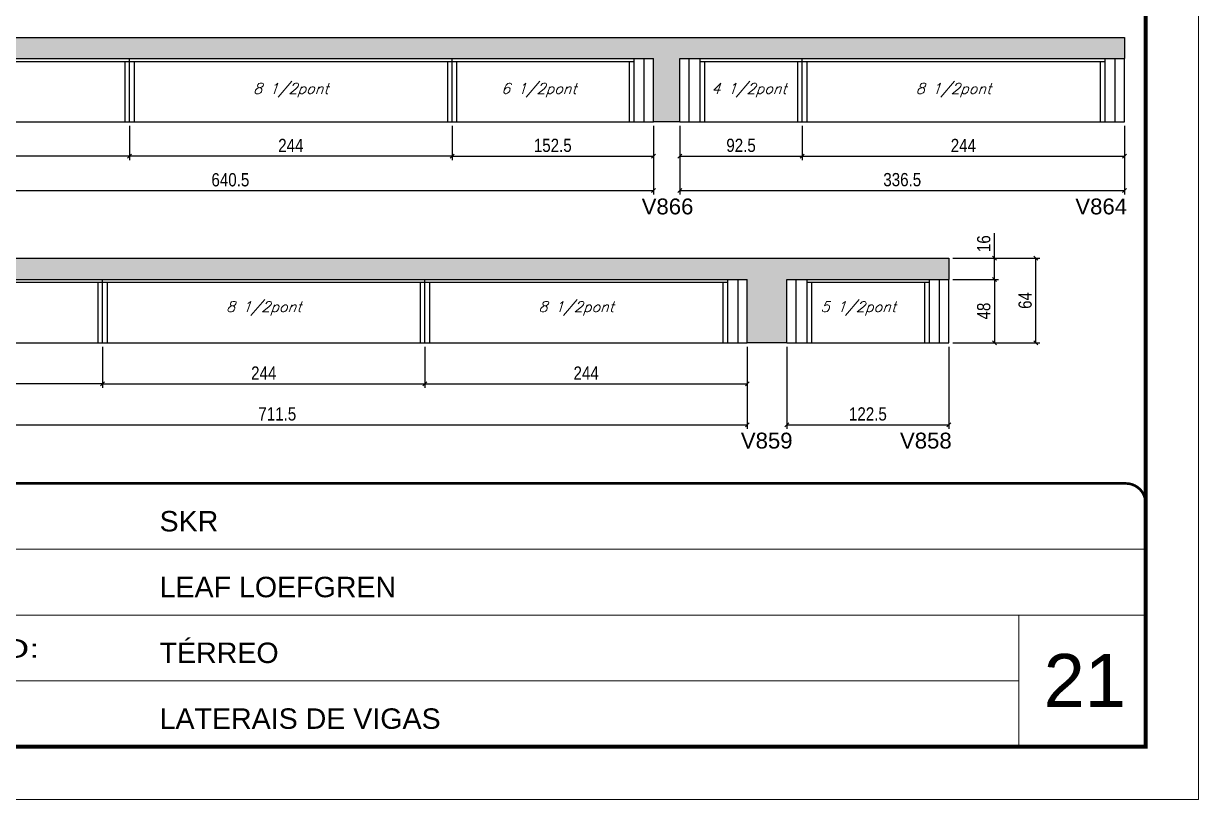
# Model space of a CAD drawing. Extents: x 3309 to 9590, y -2522 to 14608.
# Drawn here: x 3905 to 4794, y 7815 to 8402 of the extents above; entities that cross this region are included whole.
import ezdxf

# ---------------------------------------------------------------- set-up
doc = ezdxf.new("R2010")
doc.units = 0
doc.linetypes.add('CONTINUO', pattern=[0])
doc.linetypes.add('DASHED', pattern=[0.75, 0.5, -0.25])
for name, color, linetype in [('5', 5, 'Continuous'), ('COTA', 241, 'Continuous'), ('Painéis', 200, 'Continuous'), ('SARR_2.2x7', 40, 'Continuous'), ('SARR_3.5x7', 81, 'Continuous'), ('texto', 7, 'Continuous')]:
    doc.layers.add(name, color=color, linetype=linetype)
for name, color, linetype, lineweight in [('CARIMBO', 255, 'Continuous', 9), ('Folhas', 255, 'Continuous', 9), ('SARRAFO DE PRESSAO', 251, 'DASHED', 9)]:
    doc.layers.add(name, color=color, linetype=linetype, lineweight=lineweight)
doc.styles.add('ARIAL', font='arial.ttf')
doc.styles.add('COTA TECNICA', font='techl___.ttf', dxfattribs={"height": 10})
doc.styles.add('Romans', font='romans.shx')
doc.styles.get("Standard").update_dxf_attribs({"font": 'arial.ttf'})
doc.styles.add('Tecnologia', font='')
doc.styles.get('Tecnologia').set_extended_font_data('Forgotten Futurist')
doc.dimstyles.new('PAINEL', dxfattribs={"dimtxt": 10, "dimasz": 3, "dimexe": 3, "dimexo": 3, "dimgap": 3, "dimtad": 1, "dimdec": 1, "dimzin": 12, "dimdsep": 46, "dimtxsty": 'COTA TECNICA', "dimblk1": 'OBLIQUE', "dimblk2": 'OBLIQUE', "dimsah": 1, "dimcen": 0.9, "dimclrd": 4, "dimclre": 4, "dimclrt": 240, "dimadec": 1, "dimazin": 3, "dimtfac": 1, "dimtdec": 1, "dimtmove": 0, "dimatfit": 3, "dimfxl": 1, "dimtolj": 1, "dimtzin": 12, "dimarcsym": 0})

# ---------------------------------------------------------------- blocks, each defined once
blk = doc.blocks.new('9999999999')
at = {"color": 30, "linetype": 'CONTINUO'}
for p, q in [((98564.56, 34379.64), (99583.98, 34379.64)), ((98564.56, 34329.83), (99487.98, 34329.83)), ((99583.98, 34329.83), (99487.98, 34329.83)), ((99487.98, 34329.83), (99487.98, 34230.21)), ((98564.56, 34280.02), (99487.98, 34280.02))]:
    blk.add_line(p, q, dxfattribs=at)
at = {"color": 30, "linetype": 'CONTINUO', "const_width": 2}
blk.add_lwpolyline([(99583.98, 34230.21), (99583.98, 34414.45, 0.414214), (99568.98, 34429.45), (98228.98, 34429.45, 0.414214), (98213.98, 34414.45), (98213.98, 34245.21, 0.414214), (98228.98, 34230.21), (99583.98, 34230.21)], format="xyb", dxfattribs=at)
at = {"layer": 'Folhas'}
blk.add_lwpolyline([(98138.98, 34190.21), (99623.98, 34190.21), (99623.98, 35240.21), (98138.98, 35240.21)], close=True, dxfattribs=at)
at = {"layer": 'Folhas', "color": 30, "const_width": 3}
blk.add_lwpolyline([(98213.98, 34230.21), (99583.98, 34230.21), (99583.98, 35200.21), (98213.98, 35200.21)], close=True, dxfattribs=at)
at = {"color": 7, "linetype": 'Continuous', "ltscale": 5, "style": 'ARIAL'}
for s, height, p in [('SKR', 15.483, (98837.68, 34393.13)), ('LEAF LOEFGREN', 15.4829, (98837.68, 34343.32)), ('TÉRREO', 15.483, (98837.68, 34293.51)), ('LATERAIS DE VIGAS', 15.4829, (98837.68, 34243.7))]:
    blk.add_text(s, height=height, dxfattribs=at).set_placement(p)
at = {"layer": 'Folhas', "color": 7, "style": 'Tecnologia', "width": 1.5}
blk.add_text('PAVIMENTO:', height=14, dxfattribs=at).set_placement((98573.65, 34297.5))
blk = doc.blocks.new('_Oblique')
at = {"color": 0, "linetype": 'ByBlock', "lineweight": -2}
blk.add_line((-0.5, -0.5), (0.5, 0.5), dxfattribs=at)
blk = doc.blocks.new('*D2071')
at = {"layer": 'COTA', "color": 4, "linetype": 'ByBlock', "lineweight": -2, "transparency": 16777216}
for p, q in [((4401.91, 8324.93), (4401.91, 8299.01)), ((4494.41, 8324.93), (4494.41, 8299.01)), ((4401.91, 8302.01), (4494.41, 8302.01))]:
    blk.add_line(p, q, dxfattribs=at)
at = {"layer": 'Defpoints', "color": 0, "linetype": 'ByBlock', "transparency": 16777216}
for p in [(4401.91, 8327.93), (4494.41, 8327.93), (4494.41, 8302.01)]:
    blk.add_point(p, dxfattribs=at)
at = {"layer": 'COTA', "color": 4, "linetype": 'ByBlock', "lineweight": -2, "transparency": 16777216, "xscale": 3, "yscale": 3, "zscale": 3, "rotation": 180}
blk.add_blockref('_Oblique', (4401.91, 8302.01), dxfattribs=at)
at = {"layer": 'COTA', "color": 4, "linetype": 'ByBlock', "lineweight": -2, "transparency": 16777216, "xscale": 3, "yscale": 3, "zscale": 3}
blk.add_blockref('_Oblique', (4494.41, 8302.01), dxfattribs=at)
at = {"layer": 'COTA', "color": 240, "linetype": 'ByBlock', "transparency": 16777216, "insert": (4448.16, 8310.15), "char_height": 10, "attachment_point": 5, "style": 'COTA TECNICA'}
blk.add_mtext('\\A1;92.5', dxfattribs=at)
blk = doc.blocks.new('*D2072')
at = {"layer": 'COTA', "color": 4, "linetype": 'ByBlock', "lineweight": -2, "transparency": 16777216}
for p, q in [((4494.41, 8324.93), (4494.41, 8299.01)), ((4738.41, 8324.93), (4738.41, 8299.01)), ((4494.41, 8302.01), (4738.41, 8302.01))]:
    blk.add_line(p, q, dxfattribs=at)
at = {"layer": 'Defpoints', "color": 0, "linetype": 'ByBlock', "transparency": 16777216}
for p in [(4494.41, 8327.93), (4738.41, 8327.93), (4738.41, 8302.01)]:
    blk.add_point(p, dxfattribs=at)
at = {"layer": 'COTA', "color": 4, "linetype": 'ByBlock', "lineweight": -2, "transparency": 16777216, "xscale": 3, "yscale": 3, "zscale": 3, "rotation": 180}
blk.add_blockref('_Oblique', (4494.41, 8302.01), dxfattribs=at)
at = {"layer": 'COTA', "color": 4, "linetype": 'ByBlock', "lineweight": -2, "transparency": 16777216, "xscale": 3, "yscale": 3, "zscale": 3}
blk.add_blockref('_Oblique', (4738.41, 8302.01), dxfattribs=at)
at = {"layer": 'COTA', "color": 240, "linetype": 'ByBlock', "transparency": 16777216, "insert": (4616.41, 8310.09), "char_height": 10, "attachment_point": 5, "style": 'COTA TECNICA'}
blk.add_mtext('\\A1;244', dxfattribs=at)
blk = doc.blocks.new('*D2075')
at = {"layer": 'COTA', "color": 4, "linetype": 'ByBlock', "lineweight": -2, "transparency": 16777216}
for p, q in [((4401.91, 8324.93), (4401.91, 8272.95)), ((4738.41, 8324.93), (4738.41, 8272.95)), ((4401.91, 8275.95), (4738.41, 8275.95))]:
    blk.add_line(p, q, dxfattribs=at)
at = {"layer": 'Defpoints', "color": 0, "linetype": 'ByBlock', "transparency": 16777216}
for p in [(4401.91, 8327.93), (4738.41, 8327.93), (4738.41, 8275.95)]:
    blk.add_point(p, dxfattribs=at)
at = {"layer": 'COTA', "color": 4, "linetype": 'ByBlock', "lineweight": -2, "transparency": 16777216, "xscale": 3, "yscale": 3, "zscale": 3, "rotation": 180}
blk.add_blockref('_Oblique', (4401.91, 8275.95), dxfattribs=at)
at = {"layer": 'COTA', "color": 4, "linetype": 'ByBlock', "lineweight": -2, "transparency": 16777216, "xscale": 3, "yscale": 3, "zscale": 3}
blk.add_blockref('_Oblique', (4738.41, 8275.95), dxfattribs=at)
at = {"layer": 'COTA', "color": 240, "linetype": 'ByBlock', "transparency": 16777216, "insert": (4570.16, 8284.17), "char_height": 10, "attachment_point": 5, "style": 'COTA TECNICA'}
blk.add_mtext('\\A1;336.5', dxfattribs=at)
blk = doc.blocks.new('*D2073')
at = {"layer": 'COTA', "color": 4, "linetype": 'ByBlock', "lineweight": -2, "transparency": 16777216}
for p, q in [((4229.41, 8324.93), (4229.41, 8299.01)), ((4381.91, 8324.93), (4381.91, 8299.01)), ((4229.41, 8302.01), (4381.91, 8302.01))]:
    blk.add_line(p, q, dxfattribs=at)
at = {"layer": 'Defpoints', "color": 0, "linetype": 'ByBlock', "transparency": 16777216}
for p in [(4229.41, 8327.93), (4381.91, 8327.93), (4381.91, 8302.01)]:
    blk.add_point(p, dxfattribs=at)
at = {"layer": 'COTA', "color": 4, "linetype": 'ByBlock', "lineweight": -2, "transparency": 16777216, "xscale": 3, "yscale": 3, "zscale": 3, "rotation": 180}
blk.add_blockref('_Oblique', (4229.41, 8302.01), dxfattribs=at)
at = {"layer": 'COTA', "color": 4, "linetype": 'ByBlock', "lineweight": -2, "transparency": 16777216, "xscale": 3, "yscale": 3, "zscale": 3}
blk.add_blockref('_Oblique', (4381.91, 8302.01), dxfattribs=at)
at = {"layer": 'COTA', "color": 240, "linetype": 'ByBlock', "transparency": 16777216, "insert": (4305.66, 8310.12), "char_height": 10, "attachment_point": 5, "style": 'COTA TECNICA'}
blk.add_mtext('\\A1;152.5', dxfattribs=at)
blk = doc.blocks.new('*D2076')
at = {"layer": 'COTA', "color": 4, "linetype": 'ByBlock', "lineweight": -2, "transparency": 16777216}
for p, q in [((3741.41, 8324.93), (3741.41, 8272.95)), ((4381.91, 8324.93), (4381.91, 8272.95)), ((3741.41, 8275.95), (4381.91, 8275.95))]:
    blk.add_line(p, q, dxfattribs=at)
at = {"layer": 'Defpoints', "color": 0, "linetype": 'ByBlock', "transparency": 16777216}
for p in [(3741.41, 8327.93), (4381.91, 8327.93), (4381.91, 8275.95)]:
    blk.add_point(p, dxfattribs=at)
at = {"layer": 'COTA', "color": 4, "linetype": 'ByBlock', "lineweight": -2, "transparency": 16777216, "xscale": 3, "yscale": 3, "zscale": 3, "rotation": 180}
blk.add_blockref('_Oblique', (3741.41, 8275.95), dxfattribs=at)
at = {"layer": 'COTA', "color": 4, "linetype": 'ByBlock', "lineweight": -2, "transparency": 16777216, "xscale": 3, "yscale": 3, "zscale": 3}
blk.add_blockref('_Oblique', (4381.91, 8275.95), dxfattribs=at)
at = {"layer": 'COTA', "color": 240, "linetype": 'ByBlock', "transparency": 16777216, "insert": (4061.66, 8284.06), "char_height": 10, "attachment_point": 5, "style": 'COTA TECNICA'}
blk.add_mtext('\\A1;640.5', dxfattribs=at)
blk = doc.blocks.new('*D2074')
at = {"layer": 'COTA', "color": 4, "lineweight": -2, "transparency": 16777216}
for p, q in [((3985.41, 8324.93), (3985.41, 8299.01)), ((4229.41, 8324.93), (4229.41, 8299.01)), ((4229.41, 8302.01), (3985.41, 8302.01))]:
    blk.add_line(p, q, dxfattribs=at)
at = {"layer": 'Defpoints', "color": 0, "transparency": 16777216}
for p in [(3985.41, 8327.93, 0), (4229.41, 8327.93, 0), (3985.41, 8302.01)]:
    blk.add_point(p, dxfattribs=at)
at = {"layer": 'COTA', "color": 4, "lineweight": -2, "transparency": 16777216, "xscale": 3, "yscale": 3, "zscale": 3, "rotation": 180}
blk.add_blockref('_Oblique', (3985.41, 8302.01), dxfattribs=at)
at = {"layer": 'COTA', "color": 4, "lineweight": -2, "transparency": 16777216, "xscale": 3, "yscale": 3, "zscale": 3}
blk.add_blockref('_Oblique', (4229.41, 8302.01), dxfattribs=at)
at = {"layer": 'COTA', "color": 240, "transparency": 16777216, "insert": (4107.41, 8310.09), "char_height": 10, "attachment_point": 5, "style": 'COTA TECNICA'}
blk.add_mtext('\\A1;244', dxfattribs=at)
blk = doc.blocks.new('*D2077')
at = {"layer": 'COTA', "color": 4, "lineweight": -2, "transparency": 16777216}
for p, q in [((3741.41, 8324.93), (3741.41, 8299.01)), ((3985.41, 8324.93), (3985.41, 8299.01)), ((3985.41, 8302.01), (3741.41, 8302.01))]:
    blk.add_line(p, q, dxfattribs=at)
at = {"layer": 'Defpoints', "color": 0, "transparency": 16777216}
for p in [(3741.41, 8327.93, 0), (3985.41, 8327.93, 0), (3741.41, 8302.01)]:
    blk.add_point(p, dxfattribs=at)
at = {"layer": 'COTA', "color": 4, "lineweight": -2, "transparency": 16777216, "xscale": 3, "yscale": 3, "zscale": 3, "rotation": 180}
blk.add_blockref('_Oblique', (3741.41, 8302.01), dxfattribs=at)
at = {"layer": 'COTA', "color": 4, "lineweight": -2, "transparency": 16777216, "xscale": 3, "yscale": 3, "zscale": 3}
blk.add_blockref('_Oblique', (3985.41, 8302.01), dxfattribs=at)
at = {"layer": 'COTA', "color": 240, "transparency": 16777216, "insert": (3863.41, 8310.09), "char_height": 10, "attachment_point": 5, "style": 'COTA TECNICA'}
blk.add_mtext('\\A1;244', dxfattribs=at)
blk = doc.blocks.new('*D2080')
at = {"layer": 'COTA', "color": 4, "linetype": 'ByBlock', "lineweight": -2, "transparency": 16777216}
for p, q in [((4482.91, 8157.74), (4482.91, 8095.7)), ((4605.41, 8157.74), (4605.41, 8095.7)), ((4482.91, 8098.7), (4605.41, 8098.7))]:
    blk.add_line(p, q, dxfattribs=at)
at = {"layer": 'Defpoints', "color": 0, "linetype": 'ByBlock', "transparency": 16777216}
for p in [(4482.91, 8160.74), (4605.41, 8160.74), (4605.41, 8098.7)]:
    blk.add_point(p, dxfattribs=at)
at = {"layer": 'COTA', "color": 4, "linetype": 'ByBlock', "lineweight": -2, "transparency": 16777216, "xscale": 3, "yscale": 3, "zscale": 3, "rotation": 180}
blk.add_blockref('_Oblique', (4482.91, 8098.7), dxfattribs=at)
at = {"layer": 'COTA', "color": 4, "linetype": 'ByBlock', "lineweight": -2, "transparency": 16777216, "xscale": 3, "yscale": 3, "zscale": 3}
blk.add_blockref('_Oblique', (4605.41, 8098.7), dxfattribs=at)
at = {"layer": 'COTA', "color": 240, "linetype": 'ByBlock', "transparency": 16777216, "insert": (4544.16, 8106.8), "char_height": 10, "attachment_point": 5, "style": 'COTA TECNICA'}
blk.add_mtext('\\A1;122.5', dxfattribs=at)
blk = doc.blocks.new('*D2078')
at = {"layer": 'COTA', "color": 4, "linetype": 'ByBlock', "lineweight": -2, "transparency": 16777216}
for p, q in [((3964.91, 8157.74), (3964.91, 8126.72)), ((4208.91, 8157.74), (4208.91, 8126.72)), ((3964.91, 8129.72), (4208.91, 8129.72))]:
    blk.add_line(p, q, dxfattribs=at)
at = {"layer": 'Defpoints', "color": 0, "linetype": 'ByBlock', "transparency": 16777216}
for p in [(3964.91, 8160.74), (4208.91, 8160.74), (4208.91, 8129.72)]:
    blk.add_point(p, dxfattribs=at)
at = {"layer": 'COTA', "color": 4, "linetype": 'ByBlock', "lineweight": -2, "transparency": 16777216, "xscale": 3, "yscale": 3, "zscale": 3, "rotation": 180}
blk.add_blockref('_Oblique', (3964.91, 8129.72), dxfattribs=at)
at = {"layer": 'COTA', "color": 4, "linetype": 'ByBlock', "lineweight": -2, "transparency": 16777216, "xscale": 3, "yscale": 3, "zscale": 3}
blk.add_blockref('_Oblique', (4208.91, 8129.72), dxfattribs=at)
at = {"layer": 'COTA', "color": 240, "linetype": 'ByBlock', "transparency": 16777216, "insert": (4086.91, 8137.79), "char_height": 10, "attachment_point": 5, "style": 'COTA TECNICA'}
blk.add_mtext('\\A1;244', dxfattribs=at)
blk = doc.blocks.new('*D2079')
at = {"layer": 'COTA', "color": 4, "linetype": 'ByBlock', "lineweight": -2, "transparency": 16777216}
for p, q in [((4208.91, 8157.74), (4208.91, 8126.72)), ((4452.91, 8157.74), (4452.91, 8126.72)), ((4208.91, 8129.72), (4452.91, 8129.72))]:
    blk.add_line(p, q, dxfattribs=at)
at = {"layer": 'Defpoints', "color": 0, "linetype": 'ByBlock', "transparency": 16777216}
for p in [(4208.91, 8160.74), (4452.91, 8160.74), (4452.91, 8129.72)]:
    blk.add_point(p, dxfattribs=at)
at = {"layer": 'COTA', "color": 4, "linetype": 'ByBlock', "lineweight": -2, "transparency": 16777216, "xscale": 3, "yscale": 3, "zscale": 3, "rotation": 180}
blk.add_blockref('_Oblique', (4208.91, 8129.72), dxfattribs=at)
at = {"layer": 'COTA', "color": 4, "linetype": 'ByBlock', "lineweight": -2, "transparency": 16777216, "xscale": 3, "yscale": 3, "zscale": 3}
blk.add_blockref('_Oblique', (4452.91, 8129.72), dxfattribs=at)
at = {"layer": 'COTA', "color": 240, "linetype": 'ByBlock', "transparency": 16777216, "insert": (4330.91, 8137.79), "char_height": 10, "attachment_point": 5, "style": 'COTA TECNICA'}
blk.add_mtext('\\A1;244', dxfattribs=at)
blk = doc.blocks.new('*D2081')
at = {"layer": 'COTA', "color": 4, "linetype": 'ByBlock', "lineweight": -2, "transparency": 16777216}
for p, q in [((3741.41, 8157.74), (3741.41, 8095.7)), ((4452.91, 8157.74), (4452.91, 8095.7)), ((3741.41, 8098.7), (4452.91, 8098.7))]:
    blk.add_line(p, q, dxfattribs=at)
at = {"layer": 'Defpoints', "color": 0, "linetype": 'ByBlock', "transparency": 16777216}
for p in [(3741.41, 8160.74), (4452.91, 8160.74), (4452.91, 8098.7)]:
    blk.add_point(p, dxfattribs=at)
at = {"layer": 'COTA', "color": 4, "linetype": 'ByBlock', "lineweight": -2, "transparency": 16777216, "xscale": 3, "yscale": 3, "zscale": 3, "rotation": 180}
blk.add_blockref('_Oblique', (3741.41, 8098.7), dxfattribs=at)
at = {"layer": 'COTA', "color": 4, "linetype": 'ByBlock', "lineweight": -2, "transparency": 16777216, "xscale": 3, "yscale": 3, "zscale": 3}
blk.add_blockref('_Oblique', (4452.91, 8098.7), dxfattribs=at)
at = {"layer": 'COTA', "color": 240, "linetype": 'ByBlock', "transparency": 16777216, "insert": (4097.16, 8106.8), "char_height": 10, "attachment_point": 5, "style": 'COTA TECNICA'}
blk.add_mtext('\\A1;711.5', dxfattribs=at)
blk = doc.blocks.new('*D2082')
at = {"layer": 'COTA', "color": 4, "lineweight": -2, "transparency": 16777216}
for p, q in [((3741.41, 8157.74), (3741.41, 8126.72)), ((3964.91, 8157.74), (3964.91, 8126.72)), ((3964.91, 8129.72), (3741.41, 8129.72))]:
    blk.add_line(p, q, dxfattribs=at)
at = {"layer": 'Defpoints', "color": 0, "transparency": 16777216}
for p in [(3741.41, 8160.74, 0), (3964.91, 8160.74, 0), (3741.41, 8129.72)]:
    blk.add_point(p, dxfattribs=at)
at = {"layer": 'COTA', "color": 4, "lineweight": -2, "transparency": 16777216, "xscale": 3, "yscale": 3, "zscale": 3, "rotation": 180}
blk.add_blockref('_Oblique', (3741.41, 8129.72), dxfattribs=at)
at = {"layer": 'COTA', "color": 4, "lineweight": -2, "transparency": 16777216, "xscale": 3, "yscale": 3, "zscale": 3}
blk.add_blockref('_Oblique', (3964.91, 8129.72), dxfattribs=at)
at = {"layer": 'COTA', "color": 240, "transparency": 16777216, "insert": (3853.16, 8137.94), "char_height": 10, "attachment_point": 5, "style": 'COTA TECNICA'}
blk.add_mtext('\\A1;223.5', dxfattribs=at)
blk = doc.blocks.new('*D2087')
at = {"layer": 'COTA', "color": 4, "lineweight": -2, "transparency": 16777216}
for p, q in [((4608.41, 8208.74), (4642.98, 8208.74)), ((4639.98, 8208.74), (4639.98, 8160.74)), ((4608.41, 8160.74), (4642.98, 8160.74))]:
    blk.add_line(p, q, dxfattribs=at)
at = {"layer": 'Defpoints', "color": 0, "transparency": 16777216}
for p in [(4605.41, 8208.74, 0), (4605.41, 8160.74, 0), (4639.98, 8160.74)]:
    blk.add_point(p, dxfattribs=at)
at = {"layer": 'COTA', "color": 4, "lineweight": -2, "transparency": 16777216, "xscale": 3, "yscale": 3, "zscale": 3}
for p, rotation in [((4639.98, 8208.74), 90), ((4639.98, 8160.74), 270)]:
    blk.add_blockref('_Oblique', p, dxfattribs=dict(at, rotation=rotation))
at = {"layer": 'COTA', "color": 240, "transparency": 16777216, "insert": (4631.88, 8184.74), "char_height": 10, "attachment_point": 5, "rotation": 90, "style": 'COTA TECNICA'}
blk.add_mtext('\\A1;48', dxfattribs=at)
blk = doc.blocks.new('*D2085')
at = {"layer": 'COTA', "color": 4, "lineweight": -2, "transparency": 16777216}
for p, q in [((4608.41, 8224.74), (4674.29, 8224.74)), ((4671.29, 8160.74), (4671.29, 8224.74)), ((4608.41, 8160.74), (4674.29, 8160.74))]:
    blk.add_line(p, q, dxfattribs=at)
at = {"layer": 'Defpoints', "color": 0, "transparency": 16777216}
for p in [(4605.41, 8224.74), (4671.29, 8224.74), (4605.41, 8160.74)]:
    blk.add_point(p, dxfattribs=at)
at = {"layer": 'COTA', "color": 4, "lineweight": -2, "transparency": 16777216, "xscale": 3, "yscale": 3, "zscale": 3}
for p, rotation in [((4671.29, 8224.74), 90), ((4671.29, 8160.74), 270)]:
    blk.add_blockref('_Oblique', p, dxfattribs=dict(at, rotation=rotation))
at = {"layer": 'COTA', "color": 240, "transparency": 16777216, "insert": (4663.19, 8192.74), "char_height": 10, "attachment_point": 5, "rotation": 90, "style": 'COTA TECNICA'}
blk.add_mtext('\\A1;64', dxfattribs=at)
blk = doc.blocks.new('*D2086')
at = {"layer": 'COTA', "color": 4, "lineweight": -2, "transparency": 16777216}
for p, q in [((4639.98, 8224.74), (4639.98, 8243.75)), ((4608.41, 8224.74), (4642.98, 8224.74)), ((4639.98, 8208.74), (4639.98, 8224.74)), ((4608.41, 8208.74), (4642.98, 8208.74))]:
    blk.add_line(p, q, dxfattribs=at)
at = {"layer": 'Defpoints', "color": 0, "transparency": 16777216}
for p in [(4605.41, 8224.74), (4639.98, 8224.74), (4605.41, 8208.74)]:
    blk.add_point(p, dxfattribs=at)
at = {"layer": 'COTA', "color": 4, "lineweight": -2, "transparency": 16777216, "xscale": 3, "yscale": 3, "zscale": 3}
for p, rotation in [((4639.98, 8224.74), 90), ((4639.98, 8208.74), 270)]:
    blk.add_blockref('_Oblique', p, dxfattribs=dict(at, rotation=rotation))
at = {"layer": 'COTA', "color": 240, "transparency": 16777216, "insert": (4631.87, 8235.75), "char_height": 10, "attachment_point": 5, "rotation": 90, "style": 'COTA TECNICA'}
blk.add_mtext('\\A1;16', dxfattribs=at)

msp = doc.modelspace()

# ---------------------------------------------------------------- hatches: boundary and pattern name
at = {"layer": 'COTA'}
h = msp.add_hatch(dxfattribs=at)
h.set_pattern_fill('AR-CONC', color=256, scale=0.03)
h.set_pattern_definition([(50, (0, -176.4893), (5.46554, -0.4781726), [0.5715, -6.2865]), (355, (0, -176.489), (-1.0573026, 5.7317054), [0.4572, -5.0292175]), (100.451445, (0.4555, -176.529), (4.4082374, 5.2535326), [0.4857003, -5.3427073]), (46.1842, (0, -174.965), (8.132371, -1.26127), [0.85725, -9.42975]), (96.63556, (0.678, -175.07), (7.122124, 7.422784), [0.728551, -8.014068]), (351.18415, (0, -174.965), (7.122124, 7.422784), [0.685799, -7.543792]), (21, (0.762, -175.3463), (4.5484317, -3.067956), [0.5715, -6.2865]), (326, (0.762, -175.346), (1.854061, 5.525639), [0.4572, -5.0292]), (71.451445, (1.141, -175.602), (6.4024926, 2.457683), [0.4857003, -5.342698]), (37.5, (0, -176.4893), (0.0926581, 2.53665117), [0, -4.96824, 0, -5.1054, 0, -5.04825]), (7.5, (0, -176.4893), (2.0045899, 3.00541724), [0, -2.91084, 0, -4.85394, 0, -1.92405]), (327.5, (-1.6993, -176.4893), (4.06771786, -0.1718623), [0, -1.905, 0, -5.9436, 0, -7.8867]), (317.5, (-2.4613, -176.4893), (4.4438754, 0.7627947), [0, -2.4765, 0, -3.94716, 0, -5.6007])])
h.paths.add_polyline_path([(4381.91, 8327.93), (4401.91, 8327.93), (4401.91, 8375.93), (4738.41, 8375.93), (4738.41, 8391.93), (3741.41, 8391.93), (3741.41, 8375.93), (4381.91, 8375.93)])
h = msp.add_hatch(dxfattribs=at)
h.set_pattern_fill('AR-CONC', color=256, scale=0.03)
h.set_pattern_definition([(50, (-17.439, -552.601), (5.46554, -0.4781726), [0.5715, -6.2865]), (355, (-17.439, -552.601), (-1.0573026, 5.7317054), [0.4572, -5.0292175]), (100.451445, (-16.9834, -552.641), (4.4082374, 5.2535326), [0.4857003, -5.3427073]), (46.1842, (-17.439, -551.077), (8.132371, -1.26127), [0.85725, -9.42975]), (96.63556, (-16.761, -551.182), (7.122124, 7.422784), [0.728551, -8.014068]), (351.18415, (-17.439, -551.077), (7.122124, 7.422784), [0.685799, -7.543792]), (21, (-16.677, -551.458), (4.5484317, -3.067956), [0.5715, -6.2865]), (326, (-16.677, -551.458), (1.854061, 5.525639), [0.4572, -5.0292]), (71.451445, (-16.298, -551.714), (6.4024926, 2.457683), [0.4857003, -5.342698]), (37.5, (-17.439, -552.6011), (0.0926581, 2.53665117), [0, -4.96824, 0, -5.1054, 0, -5.04825]), (7.5, (-17.439, -552.601), (2.0045899, 3.00541724), [0, -2.91084, 0, -4.85394, 0, -1.92405]), (327.5, (-19.1382, -552.6011), (4.06771786, -0.1718623), [0, -1.905, 0, -5.9436, 0, -7.8867]), (317.5, (-19.9, -552.601), (4.4438754, 0.7627947), [0, -2.4765, 0, -3.94716, 0, -5.6007])])
h.paths.add_polyline_path([(4452.91, 8208.74), (4452.91, 8160.74), (4482.91, 8160.74), (4482.91, 8208.74), (4605.41, 8208.74), (4605.41, 8224.74), (3741.41, 8224.74), (3741.41, 8208.74)])

# ---------------------------------------------------------------- linework, layer by layer
for p, q in [((3741.41, 8391.93), (4738.41, 8391.93)), ((4738.41, 8391.93), (4738.41, 8375.93)), ((4401.91, 8327.93), (4381.91, 8327.93)), ((3741.41, 8224.74), (4605.41, 8224.74)), ((4605.41, 8224.74), (4605.41, 8208.74)), ((4482.91, 8160.74), (4452.91, 8160.74))]:
    msp.add_line(p, q, dxfattribs=at)
at = {"layer": 'Painéis', "linetype": 'ByBlock'}
for p, q in [((3741.41, 8375.93), (4381.91, 8375.93)), ((3985.41, 8327.93), (3985.41, 8375.93)), ((4229.41, 8327.93), (4229.41, 8375.93)), ((4381.91, 8327.93), (4381.91, 8375.93)), ((4401.91, 8375.93), (4738.41, 8375.93)), ((4401.91, 8327.93), (4401.91, 8375.93)), ((4494.41, 8327.93), (4494.41, 8375.93)), ((4738.41, 8327.93), (4738.41, 8375.93)), ((3741.41, 8327.93), (4381.91, 8327.93)), ((4401.91, 8327.93), (4738.41, 8327.93)), ((3741.41, 8208.74), (4452.91, 8208.74)), ((3964.91, 8160.74), (3964.91, 8208.74)), ((4208.91, 8160.74), (4208.91, 8208.74)), ((4452.91, 8160.74), (4452.91, 8208.74)), ((4482.91, 8208.74), (4605.41, 8208.74)), ((4482.91, 8160.74), (4482.91, 8208.74)), ((4605.41, 8160.74), (4605.41, 8208.74)), ((3741.41, 8160.74), (4452.91, 8160.74)), ((4482.91, 8160.74), (4605.41, 8160.74))]:
    msp.add_line(p, q, dxfattribs=at)
at = {"layer": 'SARR_2.2x7', "linetype": 'Continuous'}
for p, q in [((3756.41, 8373.73), (3985.41, 8373.73)), ((3985.41, 8373.73), (4229.41, 8373.73)), ((4229.41, 8373.73), (4366.91, 8373.73)), ((4374.91, 8327.93), (4374.91, 8375.93)), ((4408.91, 8327.93), (4408.91, 8375.93)), ((4416.91, 8373.73), (4494.41, 8373.73)), ((4494.41, 8373.73), (4723.41, 8373.73)), ((4731.41, 8327.93), (4731.41, 8375.93)), ((4445.91, 8160.74), (4445.91, 8208.74)), ((4489.91, 8160.74), (4489.91, 8208.74)), ((4598.41, 8160.74), (4598.41, 8208.74)), ((3756.41, 8206.54), (3964.91, 8206.54)), ((3964.91, 8206.54), (4208.91, 8206.54)), ((4208.91, 8206.54), (4437.91, 8206.54)), ((4497.91, 8206.54), (4590.41, 8206.54))]:
    msp.add_line(p, q, dxfattribs=at)
at = {"layer": 'SARR_3.5x7'}
for p, q in [((3981.91, 8373.73), (3981.91, 8327.93)), ((3988.91, 8373.73), (3988.91, 8327.93)), ((4225.91, 8373.73), (4225.91, 8327.93)), ((4232.91, 8373.73), (4232.91, 8327.93)), ((4363.41, 8373.73), (4363.41, 8327.93)), ((4366.91, 8375.93), (4366.91, 8327.93)), ((4416.91, 8375.93), (4416.91, 8327.93)), ((4420.41, 8373.73), (4420.41, 8327.93)), ((4490.91, 8373.73), (4490.91, 8327.93)), ((4497.91, 8373.73), (4497.91, 8327.93)), ((4719.91, 8373.73), (4719.91, 8327.93)), ((4723.41, 8375.93), (4723.41, 8327.93)), ((4437.91, 8208.74), (4437.91, 8160.74)), ((4497.91, 8208.74), (4497.91, 8160.74)), ((4590.41, 8208.74), (4590.41, 8160.74)), ((3961.41, 8206.54), (3961.41, 8160.74)), ((3968.41, 8206.54), (3968.41, 8160.74)), ((4205.41, 8206.54), (4205.41, 8160.74)), ((4212.41, 8206.54), (4212.41, 8160.74)), ((4434.41, 8206.54), (4434.41, 8160.74)), ((4501.41, 8206.54), (4501.41, 8160.74)), ((4586.91, 8206.54), (4586.91, 8160.74))]:
    msp.add_line(p, q, dxfattribs=at)

# ---------------------------------------------------------------- block references
at = {"layer": 'SARRAFO DE PRESSAO', "color": 6, "linetype": 'ByBlock'}
msp.add_blockref('9999999999', (-94829.61, -26375.22), dxfattribs=at)

# ---------------------------------------------------------------- texts
at = {"layer": '5', "linetype": 'Continuous'}
for s, rotation, p in [('V866', 359.99996, (4372.95, 8257.94)), ('V864', 359.99996, (4701.16, 8257.94)), ('V859', 359.99996, (4448, 8080.68)), ('V858', 0.00004, (4568.45, 8080.68))]:
    msp.add_text(s, height=12, rotation=rotation, dxfattribs=at).set_placement(p)
at = {"layer": 'CARIMBO', "style": 'ARIAL'}
msp.add_text('21', height=40, dxfattribs=at).set_placement((4677.23, 7885.13))
at = {"layer": 'texto', "color": 2, "char_height": 8, "attachment_point": 5, "style": 'Romans'}
for s, insert in [('{\\Q19;\\C256;8 1/2pont}', (4107.41, 8351.93)), ('{\\Q19;\\C256;6 1/2pont}', (4295.16, 8351.93)), ('{\\Q19;\\C256;4 1/2pont}', (4454.16, 8351.93)), ('{\\Q19;\\C256;8 1/2pont}', (4608.91, 8351.93)), ('{\\Q19;\\C256;8 1/2pont}', (4086.91, 8186.74)), ('{\\Q19;\\C256;8 1/2pont}', (4323.41, 8186.74)), ('{\\Q19;\\C256;5 1/2pont}', (4536.91, 8186.74))]:
    msp.add_mtext(s, dxfattribs=dict(at, insert=insert))

# ---------------------------------------------------------------- dimensions: what is measured, and where the dimension line sits
at = {"layer": 'COTA', "linetype": 'ByBlock'}
for base, p1, p2, picture, middle in [((4381.91, 8275.95), (3741.41, 8327.93), (4381.91, 8327.93), '*D2076', (4061.66, 8284.06)), ((4494.41, 8302.01), (4401.91, 8327.93), (4494.41, 8327.93), '*D2071', (4448.16, 8310.15)), ((4738.41, 8275.95), (4401.91, 8327.93), (4738.41, 8327.93), '*D2075', (4570.16, 8284.17))]:
    dim = msp.add_linear_dim(base=base, p1=p1, p2=p2, dimstyle='PAINEL', dxfattribs=at)
    dim.commit()
    dim.dimension.update_dxf_attribs({"geometry": picture, "text_midpoint": middle})
at = {"layer": 'COTA'}
for base, p1, p2, angle, picture, middle in [((3741.41, 8302.01, 0), (3985.41, 8327.93), (3741.41, 8327.93), 180, '*D2077', (3863.41, 8310.09, 0)), ((3985.41, 8302.01, 0), (4229.41, 8327.93), (3985.41, 8327.93), 180, '*D2074', (4107.41, 8310.09, 0)), ((4639.98, 8224.74), (4605.41, 8208.74), (4605.41, 8224.74), 90, '*D2086', (4631.87, 8235.75)), ((4671.29, 8224.74), (4605.41, 8160.74), (4605.41, 8224.74), 90, '*D2085', (4663.19, 8192.74)), ((4639.98, 8160.74, 0), (4605.41, 8208.74), (4605.41, 8160.74), 90, '*D2087', (4631.88, 8184.74, 0)), ((3741.41, 8129.72, 0), (3964.91, 8160.74), (3741.41, 8160.74), 180, '*D2082', (3853.16, 8137.94, 0))]:
    dim = msp.add_linear_dim(base=base, p1=p1, p2=p2, angle=angle, dimstyle='PAINEL', dxfattribs=at)
    dim.commit()
    dim.dimension.update_dxf_attribs({"geometry": picture, "text_midpoint": middle})
at = {"layer": 'COTA', "linetype": 'ByBlock'}
for base, p1, p2, picture, middle in [((4381.91, 8302.01), (4229.41, 8327.93), (4381.91, 8327.93), '*D2073', (4305.66, 8310.12)), ((4738.41, 8302.01), (4494.41, 8327.93), (4738.41, 8327.93), '*D2072', (4616.41, 8310.09))]:
    dim = msp.add_linear_dim(base=base, p1=p1, p2=p2, dimstyle='PAINEL', override={"dimtmove": 1}, dxfattribs=at)
    dim.commit()
    dim.dimension.update_dxf_attribs({"geometry": picture, "text_midpoint": middle})
for base, p1, p2, picture, middle in [((4452.91, 8098.7), (3741.41, 8160.74), (4452.91, 8160.74), '*D2081', (4097.16, 8106.8)), ((4208.91, 8129.72), (3964.91, 8160.74), (4208.91, 8160.74), '*D2078', (4086.91, 8137.79)), ((4605.41, 8098.7), (4482.91, 8160.74), (4605.41, 8160.74), '*D2080', (4544.16, 8106.8))]:
    dim = msp.add_linear_dim(base=base, p1=p1, p2=p2, angle=0, dimstyle='PAINEL', dxfattribs=at)
    dim.commit()
    dim.dimension.update_dxf_attribs({"geometry": picture, "text_midpoint": middle})
dim = msp.add_linear_dim(base=(4452.91, 8129.72), p1=(4208.91, 8160.74), p2=(4452.91, 8160.74), angle=0, dimstyle='PAINEL', override={"dimtmove": 1}, dxfattribs=at)
dim.commit()
dim.dimension.update_dxf_attribs({"geometry": '*D2079', "text_midpoint": (4330.91, 8137.79)})

doc.saveas('drawing.dxf')
